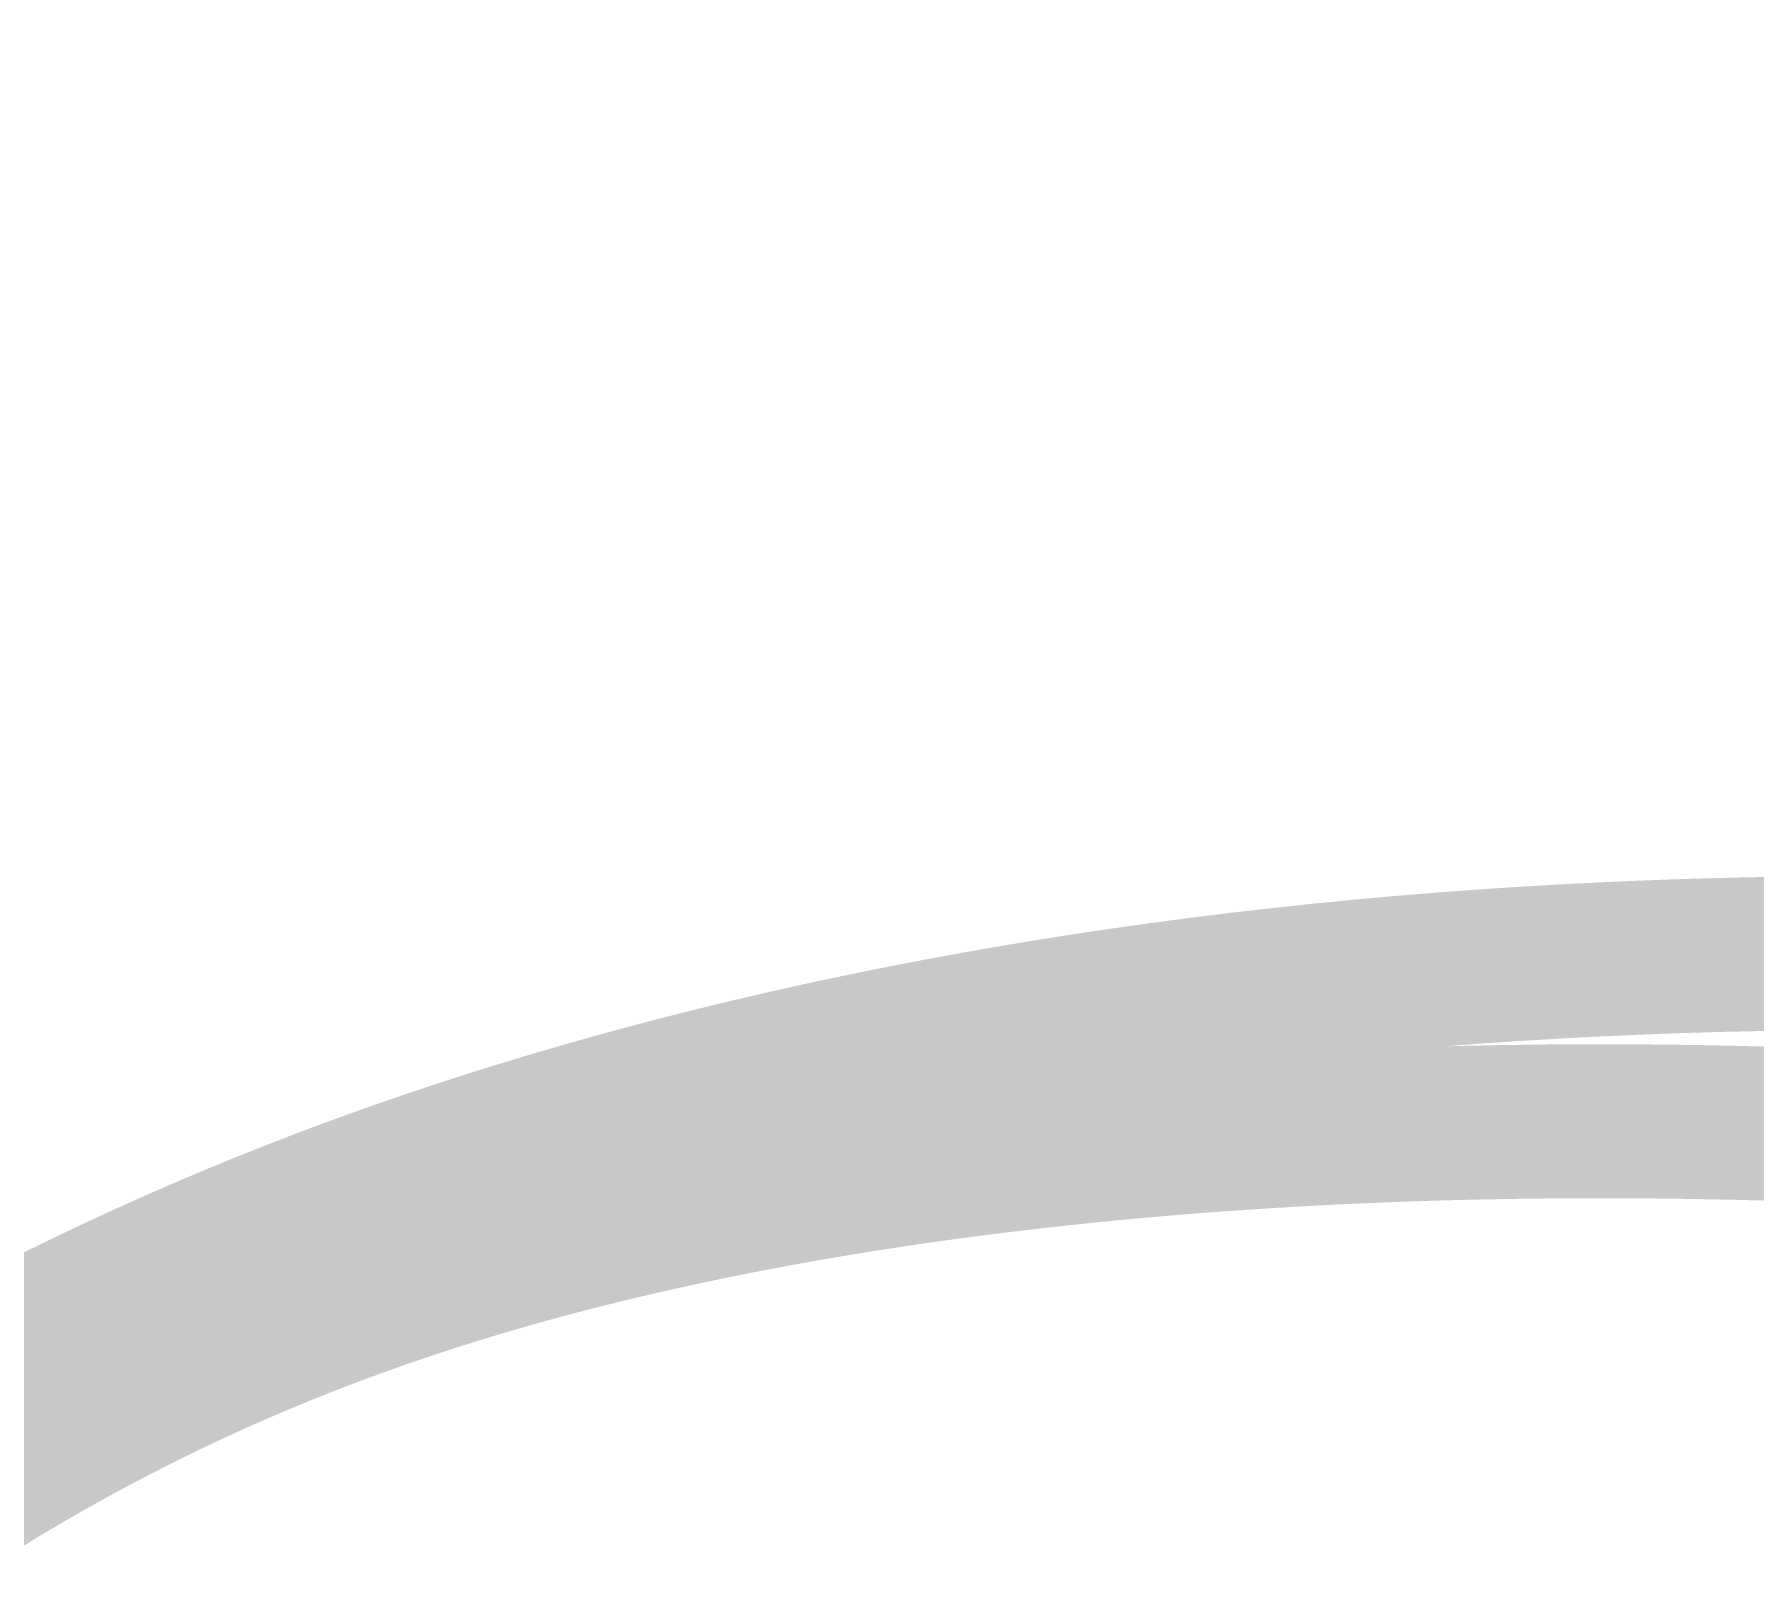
# Model space of a CAD drawing. Header units: inches. Extents: x 2832 to 8547, y -592 to 860.
# Drawn here: x 3588.488 to 3591.279, y 139.149 to 141.649 of the extents above; entities that cross this region are included whole.
import ezdxf
from ezdxf import colors
from ezdxf.entities.mleader import LeaderData, LeaderLine
from ezdxf.math import Vec2, Vec3

# ---------------------------------------------------------------- set-up
doc = ezdxf.new("R2010")
doc.units = ezdxf.units.IN
doc.header["$LTSCALE"] = 5
doc.header["$MEASUREMENT"] = 0
for name, color, linetype in [('BlueSolid', 5, 'Continuous'), ('DIM', 154, 'Continuous'), ('FORM', 5, 'Continuous'), ('NOTES', 5, 'Continuous')]:
    doc.layers.add(name, color=color, linetype=linetype)
doc.styles.add('Arial Narrow', font='ARIALN.TTF', dxfattribs={"height": 1.5})

# ---------------------------------------------------------------- blocks, each defined once
blk = doc.blocks.new('VBA_LIFTING_SLING_C')
at = {"layer": 'BlueSolid', "const_width": 0.25}
for points in [[(3.0489, -2.8227), (3.0637, -2.8147), (3.0786, -2.8066), (3.0936, -2.7986), (3.1086, -2.7907), (3.1237, -2.7828), (3.1389, -2.7749), (3.154, -2.767), (3.1693, -2.7592), (3.1846, -2.7514), (3.1999, -2.7437), (3.2154, -2.736), (3.2308, -2.7283), (3.2463, -2.7207), (3.2619, -2.7131), (3.2775, -2.7056), (3.2932, -2.6981), (3.3089, -2.6906), (3.3247, -2.6832), (3.3406, -2.6758), (3.3564, -2.6685), (3.3724, -2.6612), (3.3884, -2.654), (3.4044, -2.6468), (3.4205, -2.6396), (3.4367, -2.6325), (3.4528, -2.6255), (3.4691, -2.6184), (3.4854, -2.6115), (3.5017, -2.6046), (3.5181, -2.5977), (3.5346, -2.5909), (3.5511, -2.5841), (3.5676, -2.5774), (3.5842, -2.5708), (3.6008, -2.5642), (3.6175, -2.5576), (3.6342, -2.5511), (3.651, -2.5447), (3.6678, -2.5383), (3.6847, -2.5319), (3.7016, -2.5256), (3.7186, -2.5194), (3.7356, -2.5132), (3.7527, -2.5071), (3.7698, -2.501), (3.7869, -2.495), (3.8041, -2.489), (3.8213, -2.4831), (3.8386, -2.4772), (3.8559, -2.4714), (3.8733, -2.4656), (3.8907, -2.4599), (3.9082, -2.4542), (3.9257, -2.4486), (3.9432, -2.443), (3.9608, -2.4375), (3.9784, -2.4321), (3.9961, -2.4267), (4.0138, -2.4213), (4.0315, -2.416), (4.0493, -2.4107), (4.0671, -2.4055), (4.085, -2.4004), (4.1029, -2.3953), (4.1208, -2.3902), (4.1388, -2.3852), (4.1569, -2.3803), (4.1749, -2.3754), (4.193, -2.3705), (4.2112, -2.3657), (4.2293, -2.361), (4.2475, -2.3563), (4.2658, -2.3516), (4.2841, -2.347), (4.3024, -2.3425), (4.3208, -2.338), (4.3392, -2.3336), (4.3576, -2.3292), (4.3761, -2.3248), (4.3946, -2.3205), (4.4131, -2.3163), (4.4317, -2.3121), (4.4503, -2.3079), (4.469, -2.3038), (4.4876, -2.2998), (4.5063, -2.2958), (4.5251, -2.2919), (4.5439, -2.288), (4.5627, -2.2841), (4.5815, -2.2803), (4.6004, -2.2766), (4.6193, -2.2729), (4.6382, -2.2692), (4.6572, -2.2656), (4.6762, -2.2621), (4.6952, -2.2586), (4.7143, -2.2551), (4.7334, -2.2517), (4.7525, -2.2484), (4.7717, -2.245), (4.7908, -2.2418), (4.8101, -2.2386), (4.8293, -2.2354), (4.8486, -2.2323), (4.8678, -2.2293), (4.8872, -2.2262), (4.9065, -2.2233), (4.9259, -2.2204), (4.9453, -2.2175), (4.9647, -2.2147), (4.9842, -2.2119), (5.0037, -2.2092), (5.0232, -2.2065), (5.0427, -2.2039), (5.0623, -2.2013), (5.0819, -2.1988), (5.1015, -2.1963), (5.1211, -2.1939), (5.1408, -2.1915), (5.1605, -2.1891), (5.1802, -2.1869), (5.1999, -2.1846), (5.2196, -2.1824), (5.2394, -2.1803), (5.2592, -2.1782), (5.279, -2.1761), (5.2989, -2.1741), (5.3187, -2.1722), (5.3386, -2.1702), (5.3585, -2.1684), (5.3785, -2.1666), (5.3984, -2.1648), (5.4184, -2.1631), (5.4384, -2.1614), (5.4584, -2.1598), (5.4784, -2.1582), (5.4984, -2.1567), (5.5185, -2.1552), (5.5386, -2.1537), (5.5587, -2.1524), (5.5788, -2.151), (5.5989, -2.1497), (5.6191, -2.1485), (5.6393, -2.1473), (5.6594, -2.1461), (5.6796, -2.145), (5.6999, -2.1439), (5.7201, -2.1429), (5.7404, -2.1419), (5.7606, -2.141), (5.7809, -2.1401), (5.8012, -2.1393), (5.8215, -2.1385), (5.8418, -2.1377), (5.8622, -2.137), (5.8825, -2.1364), (5.9029, -2.1358), (5.9233, -2.1352), (5.9437, -2.1347), (5.9641, -2.1342), (5.9845, -2.1338), (6.0049, -2.1334), (6.0253, -2.1331), (6.0458, -2.1328), (6.0663, -2.1326), (6.0867, -2.1324), (6.1072, -2.1322)], [(6.1061, -2.4126), (6.1036, -2.4125), (6.1012, -2.4124), (6.0988, -2.4123), (6.0963, -2.4122), (6.0939, -2.4121), (6.0915, -2.412), (6.089, -2.412), (6.0866, -2.4119), (6.0842, -2.4118), (6.0817, -2.4117), (6.0793, -2.4116), (6.0769, -2.4115), (6.0744, -2.4114), (6.072, -2.4113), (6.0696, -2.4112), (6.0672, -2.4112), (6.0647, -2.4111), (6.0623, -2.411), (6.0599, -2.4109), (6.0574, -2.4108), (6.055, -2.4107), (6.0526, -2.4107), (6.0502, -2.4106), (6.0477, -2.4105), (6.0453, -2.4104), (6.0429, -2.4103), (6.0405, -2.4103), (6.038, -2.4102), (6.0356, -2.4101), (6.0332, -2.41), (6.0308, -2.41), (6.0283, -2.4099), (6.0259, -2.4098), (6.0235, -2.4097), (6.0211, -2.4097), (6.0186, -2.4096), (6.0162, -2.4095), (6.0138, -2.4094), (6.0114, -2.4094), (6.0089, -2.4093), (6.0065, -2.4092), (6.0041, -2.4092), (6.0017, -2.4091), (5.9993, -2.409), (5.9968, -2.4089), (5.9944, -2.4089), (5.992, -2.4088), (5.9896, -2.4087), (5.9872, -2.4087), (5.9847, -2.4086), (5.9823, -2.4086), (5.9799, -2.4085), (5.9775, -2.4084), (5.9751, -2.4084), (5.9726, -2.4083), (5.9702, -2.4082), (5.9678, -2.4082), (5.9654, -2.4081), (5.963, -2.4081), (5.9606, -2.408), (5.9582, -2.4079), (5.9557, -2.4079), (5.9533, -2.4078), (5.9509, -2.4078), (5.9485, -2.4077), (5.9461, -2.4077), (5.9437, -2.4076), (5.9413, -2.4076), (5.9388, -2.4075), (5.9364, -2.4074), (5.934, -2.4074), (5.9316, -2.4073), (5.9292, -2.4073), (5.9268, -2.4072), (5.9244, -2.4072), (5.922, -2.4071), (5.9195, -2.4071), (5.9171, -2.407), (5.9147, -2.407), (5.9123, -2.4069), (5.9099, -2.4069), (5.9075, -2.4069), (5.9051, -2.4068), (5.9027, -2.4068), (5.9003, -2.4067), (5.8979, -2.4067), (5.8955, -2.4066), (5.8931, -2.4066), (5.8906, -2.4066), (5.8882, -2.4065), (5.8858, -2.4065), (5.8834, -2.4064), (5.881, -2.4064), (5.8786, -2.4064), (5.8762, -2.4063), (5.8738, -2.4063), (5.8714, -2.4062), (5.869, -2.4062), (5.8666, -2.4062), (5.8642, -2.4061), (5.8618, -2.4061), (5.8594, -2.4061), (5.857, -2.406), (5.8546, -2.406), (5.8522, -2.406), (5.8498, -2.4059), (5.8474, -2.4059), (5.845, -2.4059), (5.8426, -2.4059), (5.8402, -2.4058), (5.8378, -2.4058), (5.8354, -2.4058), (5.833, -2.4057), (5.8306, -2.4057), (5.8282, -2.4057), (5.8258, -2.4057), (5.8234, -2.4056), (5.821, -2.4056), (5.8186, -2.4056), (5.8162, -2.4056), (5.8138, -2.4056), (5.8114, -2.4055), (5.809, -2.4055), (5.8066, -2.4055), (5.8043, -2.4055), (5.8019, -2.4055), (5.7995, -2.4054), (5.7971, -2.4054), (5.7947, -2.4054), (5.7923, -2.4054), (5.7899, -2.4054), (5.7875, -2.4054), (5.7851, -2.4053), (5.7827, -2.4053), (5.7803, -2.4053), (5.7779, -2.4053), (5.7756, -2.4053), (5.7732, -2.4053), (5.7708, -2.4053), (5.7684, -2.4053), (5.766, -2.4053), (5.7636, -2.4052), (5.7612, -2.4052), (5.7588, -2.4052), (5.7565, -2.4052), (5.7541, -2.4052), (5.7517, -2.4052), (5.7493, -2.4052), (5.7469, -2.4052), (5.7445, -2.4052), (5.7421, -2.4052), (5.7398, -2.4052), (5.7374, -2.4052), (5.735, -2.4052), (5.7326, -2.4052), (5.7302, -2.4052), (5.7278, -2.4052), (5.7255, -2.4052), (5.7231, -2.4052), (5.7207, -2.4052), (5.7183, -2.4052), (5.7159, -2.4052), (5.7136, -2.4052), (5.7112, -2.4052), (5.7088, -2.4052), (5.7064, -2.4052), (5.7041, -2.4052), (5.7017, -2.4052), (5.6993, -2.4052), (5.6969, -2.4052), (5.6945, -2.4052), (5.6922, -2.4053), (5.6898, -2.4053), (5.6874, -2.4053), (5.685, -2.4053), (5.6827, -2.4053), (5.6803, -2.4053), (5.6779, -2.4053), (5.6756, -2.4053), (5.6732, -2.4054), (5.6708, -2.4054), (5.6684, -2.4054), (5.6661, -2.4054), (5.6637, -2.4054), (5.6613, -2.4054), (5.659, -2.4055), (5.6566, -2.4055), (5.6542, -2.4055), (5.6518, -2.4055), (5.6495, -2.4055), (5.6471, -2.4055), (5.6447, -2.4056), (5.6424, -2.4056), (5.64, -2.4056), (5.6376, -2.4056), (5.6353, -2.4057), (5.6329, -2.4057), (5.6305, -2.4057), (5.6282, -2.4057), (5.6258, -2.4058), (5.6235, -2.4058), (5.6211, -2.4058), (5.6187, -2.4058), (5.6164, -2.4059), (5.614, -2.4059), (5.6116, -2.4059), (5.6093, -2.406), (5.6069, -2.406), (5.6046, -2.406), (5.6022, -2.4061), (5.5998, -2.4061), (5.5975, -2.4061), (5.5951, -2.4062), (5.5928, -2.4062), (5.5904, -2.4062), (5.588, -2.4063), (5.5857, -2.4063), (5.5833, -2.4063), (5.581, -2.4064), (5.5786, -2.4064), (5.5763, -2.4065), (5.5739, -2.4065), (5.5716, -2.4065), (5.5692, -2.4066), (5.5669, -2.4066), (5.5645, -2.4067), (5.5621, -2.4067), (5.5598, -2.4068), (5.5574, -2.4068), (5.5551, -2.4068), (5.5527, -2.4069), (5.5504, -2.4069), (5.548, -2.407), (5.5457, -2.407), (5.5433, -2.4071), (5.541, -2.4071), (5.5386, -2.4072), (5.5363, -2.4072), (5.5339, -2.4073), (5.5316, -2.4073), (5.5293, -2.4074), (5.5269, -2.4074), (5.5246, -2.4075), (5.5222, -2.4075), (5.5199, -2.4076), (5.5175, -2.4076), (5.5152, -2.4077), (5.5128, -2.4077), (5.5105, -2.4078), (5.5082, -2.4079), (5.5058, -2.4079), (5.5035, -2.408), (5.5011, -2.408), (5.4988, -2.4081), (5.4965, -2.4082), (5.4941, -2.4082), (5.4918, -2.4083), (5.4894, -2.4083), (5.4871, -2.4084), (5.4848, -2.4085), (5.4824, -2.4085), (5.4801, -2.4086), (5.4778, -2.4087), (5.4754, -2.4087), (5.4731, -2.4088), (5.4707, -2.4089), (5.4684, -2.4089), (5.4661, -2.409), (5.4637, -2.4091), (5.4614, -2.4091), (5.4591, -2.4092), (5.4567, -2.4093), (5.4544, -2.4093), (5.4521, -2.4094), (5.4498, -2.4095), (5.4474, -2.4096), (5.4451, -2.4096), (5.4428, -2.4097), (5.4404, -2.4098), (5.4381, -2.4099), (5.4358, -2.4099), (5.4335, -2.41), (5.4311, -2.4101), (5.4288, -2.4102), (5.4265, -2.4102), (5.4242, -2.4103), (5.4218, -2.4104), (5.4195, -2.4105), (5.4172, -2.4106), (5.4149, -2.4106), (5.4125, -2.4107), (5.4102, -2.4108), (5.4079, -2.4109), (5.4056, -2.411), (5.4032, -2.4111), (5.4009, -2.4111), (5.3986, -2.4112), (5.3963, -2.4113), (5.394, -2.4114), (5.3917, -2.4115), (5.3893, -2.4116), (5.387, -2.4117), (5.3847, -2.4118), (5.3824, -2.4118), (5.3801, -2.4119), (5.3778, -2.412), (5.3754, -2.4121), (5.3731, -2.4122), (5.3708, -2.4123), (5.3685, -2.4124), (5.3662, -2.4125), (5.3639, -2.4126), (5.3616, -2.4127), (5.3592, -2.4128), (5.3569, -2.4129), (5.3546, -2.413), (5.3523, -2.4131), (5.35, -2.4132), (5.3477, -2.4133), (5.3454, -2.4134), (5.3431, -2.4135), (5.3408, -2.4136), (5.3385, -2.4137), (5.3362, -2.4138), (5.3339, -2.4139), (5.3316, -2.414), (5.3292, -2.4141), (5.3269, -2.4142), (5.3246, -2.4143), (5.3223, -2.4144), (5.32, -2.4145), (5.3177, -2.4146), (5.3154, -2.4147), (5.3131, -2.4148), (5.3108, -2.4149), (5.3085, -2.415), (5.3062, -2.4152), (5.3039, -2.4153), (5.3016, -2.4154), (5.2993, -2.4155), (5.297, -2.4156), (5.2947, -2.4157), (5.2924, -2.4158), (5.2901, -2.4159), (5.2879, -2.4161), (5.2856, -2.4162), (5.2833, -2.4163), (5.281, -2.4164), (5.2787, -2.4165), (5.2764, -2.4166), (5.2741, -2.4168), (5.2718, -2.4169), (5.2695, -2.417), (5.2672, -2.4171), (5.2649, -2.4172), (5.2626, -2.4174), (5.2604, -2.4175), (5.2581, -2.4176), (5.2558, -2.4177), (5.2535, -2.4179), (5.2512, -2.418), (5.2489, -2.4181), (5.2466, -2.4182), (5.2443, -2.4184), (5.2421, -2.4185), (5.2398, -2.4186), (5.2375, -2.4187), (5.2352, -2.4189), (5.2329, -2.419), (5.2306, -2.4191), (5.2284, -2.4193), (5.2261, -2.4194), (5.2238, -2.4195), (5.2215, -2.4197), (5.2192, -2.4198), (5.217, -2.4199), (5.2147, -2.4201), (5.2124, -2.4202), (5.2101, -2.4203), (5.2079, -2.4205), (5.2056, -2.4206), (5.2033, -2.4207), (5.201, -2.4209), (5.1988, -2.421), (5.1965, -2.4212), (5.1942, -2.4213), (5.1919, -2.4214), (5.1897, -2.4216), (5.1874, -2.4217), (5.1851, -2.4219), (5.1829, -2.422), (5.1806, -2.4222), (5.1783, -2.4223), (5.1761, -2.4224), (5.1738, -2.4226), (5.1715, -2.4227), (5.1692, -2.4229), (5.167, -2.423), (5.1647, -2.4232), (5.1625, -2.4233), (5.1602, -2.4235), (5.1579, -2.4236), (5.1557, -2.4238), (5.1534, -2.4239), (5.1511, -2.4241), (5.1489, -2.4242), (5.1466, -2.4244), (5.1444, -2.4245), (5.1421, -2.4247), (5.1398, -2.4249), (5.1376, -2.425), (5.1353, -2.4252), (5.1331, -2.4253), (5.1308, -2.4255), (5.1285, -2.4256), (5.1263, -2.4258), (5.124, -2.426), (5.1218, -2.4261), (5.1195, -2.4263), (5.1173, -2.4264), (5.115, -2.4266), (5.1128, -2.4268), (5.1105, -2.4269), (5.1083, -2.4271), (5.106, -2.4272), (5.1038, -2.4274), (5.1015, -2.4276), (5.0993, -2.4277), (5.097, -2.4279), (5.0948, -2.4281), (5.0925, -2.4282), (5.0903, -2.4284), (5.088, -2.4286), (5.0858, -2.4288), (5.0835, -2.4289), (5.0813, -2.4291), (5.0791, -2.4293), (5.0768, -2.4294), (5.0746, -2.4296), (5.0723, -2.4298), (5.0701, -2.43), (5.0679, -2.4301), (5.0656, -2.4303), (5.0634, -2.4305), (5.0611, -2.4307), (5.0589, -2.4308), (5.0567, -2.431), (5.0544, -2.4312), (5.0522, -2.4314), (5.05, -2.4316), (5.0477, -2.4317), (5.0455, -2.4319), (5.0432, -2.4321), (5.041, -2.4323), (5.0388, -2.4325), (5.0366, -2.4326), (5.0343, -2.4328), (5.0321, -2.433), (5.0299, -2.4332), (5.0276, -2.4334), (5.0254, -2.4336), (5.0232, -2.4338), (5.0209, -2.4339), (5.0187, -2.4341), (5.0165, -2.4343), (5.0143, -2.4345), (5.012, -2.4347), (5.0098, -2.4349), (5.0076, -2.4351), (5.0054, -2.4353), (5.0031, -2.4355), (5.0009, -2.4357), (4.9987, -2.4358), (4.9965, -2.436), (4.9943, -2.4362), (4.992, -2.4364), (4.9898, -2.4366), (4.9876, -2.4368), (4.9854, -2.437), (4.9832, -2.4372), (4.981, -2.4374), (4.9787, -2.4376), (4.9765, -2.4378), (4.9743, -2.438), (4.9721, -2.4382), (4.9699, -2.4384), (4.9677, -2.4386), (4.9655, -2.4388), (4.9633, -2.439), (4.961, -2.4392), (4.9588, -2.4394), (4.9566, -2.4396), (4.9544, -2.4398), (4.9522, -2.4401), (4.95, -2.4403), (4.9478, -2.4405), (4.9456, -2.4407), (4.9434, -2.4409), (4.9412, -2.4411), (4.939, -2.4413), (4.9368, -2.4415), (4.9346, -2.4417), (4.9324, -2.4419), (4.9302, -2.4422), (4.928, -2.4424), (4.9258, -2.4426), (4.9236, -2.4428), (4.9214, -2.443), (4.9192, -2.4432), (4.917, -2.4434), (4.9148, -2.4437), (4.9126, -2.4439), (4.9104, -2.4441), (4.9082, -2.4443), (4.906, -2.4445), (4.9038, -2.4448), (4.9016, -2.445), (4.8994, -2.4452), (4.8972, -2.4454), (4.895, -2.4456), (4.8928, -2.4459), (4.8906, -2.4461), (4.8885, -2.4463), (4.8863, -2.4465), (4.8841, -2.4468), (4.8819, -2.447), (4.8797, -2.4472), (4.8775, -2.4474), (4.8753, -2.4477), (4.8732, -2.4479), (4.871, -2.4481), (4.8688, -2.4484), (4.8666, -2.4486), (4.8644, -2.4488), (4.8622, -2.4491), (4.8601, -2.4493), (4.8579, -2.4495), (4.8557, -2.4498), (4.8535, -2.45), (4.8513, -2.4502), (4.8492, -2.4505), (4.847, -2.4507), (4.8448, -2.4509), (4.8426, -2.4512), (4.8405, -2.4514), (4.8383, -2.4516), (4.8361, -2.4519), (4.834, -2.4521), (4.8318, -2.4524), (4.8296, -2.4526), (4.8274, -2.4528), (4.8253, -2.4531), (4.8231, -2.4533), (4.8209, -2.4536), (4.8188, -2.4538), (4.8166, -2.4541), (4.8144, -2.4543), (4.8123, -2.4546), (4.8101, -2.4548), (4.8079, -2.455), (4.8058, -2.4553), (4.8036, -2.4555), (4.8015, -2.4558), (4.7993, -2.456), (4.7971, -2.4563), (4.795, -2.4565), (4.7928, -2.4568), (4.7907, -2.457), (4.7885, -2.4573), (4.7863, -2.4576), (4.7842, -2.4578), (4.782, -2.4581), (4.7799, -2.4583), (4.7777, -2.4586), (4.7756, -2.4588), (4.7734, -2.4591), (4.7713, -2.4593), (4.7691, -2.4596), (4.767, -2.4599), (4.7648, -2.4601), (4.7627, -2.4604), (4.7605, -2.4606), (4.7584, -2.4609), (4.7562, -2.4612), (4.7541, -2.4614), (4.7519, -2.4617), (4.7498, -2.462), (4.7476, -2.4622), (4.7455, -2.4625), (4.7433, -2.4627), (4.7412, -2.463), (4.7391, -2.4633), (4.7369, -2.4635), (4.7348, -2.4638), (4.7326, -2.4641), (4.7305, -2.4644), (4.7284, -2.4646), (4.7262, -2.4649), (4.7241, -2.4652), (4.722, -2.4654), (4.7198, -2.4657), (4.7177, -2.466), (4.7156, -2.4663), (4.7134, -2.4665), (4.7113, -2.4668), (4.7092, -2.4671), (4.707, -2.4674), (4.7049, -2.4676), (4.7028, -2.4679), (4.7006, -2.4682), (4.6985, -2.4685), (4.6964, -2.4687), (4.6943, -2.469), (4.6921, -2.4693), (4.69, -2.4696), (4.6879, -2.4699), (4.6858, -2.4702), (4.6836, -2.4704), (4.6815, -2.4707), (4.6794, -2.471), (4.6773, -2.4713), (4.6752, -2.4716), (4.673, -2.4719), (4.6709, -2.4721), (4.6688, -2.4724), (4.6667, -2.4727), (4.6646, -2.473), (4.6625, -2.4733), (4.6603, -2.4736), (4.6582, -2.4739), (4.6561, -2.4742), (4.654, -2.4745), (4.6519, -2.4748), (4.6498, -2.475), (4.6477, -2.4753), (4.6456, -2.4756), (4.6435, -2.4759), (4.6413, -2.4762), (4.6392, -2.4765), (4.6371, -2.4768), (4.635, -2.4771), (4.6329, -2.4774), (4.6308, -2.4777), (4.6287, -2.478), (4.6266, -2.4783), (4.6245, -2.4786), (4.6224, -2.4789), (4.6203, -2.4792), (4.6182, -2.4795), (4.6161, -2.4798), (4.614, -2.4801), (4.6119, -2.4804), (4.6098, -2.4807), (4.6077, -2.481), (4.6056, -2.4813), (4.6035, -2.4816), (4.6014, -2.482), (4.5993, -2.4823), (4.5973, -2.4826), (4.5952, -2.4829), (4.5931, -2.4832), (4.591, -2.4835), (4.5889, -2.4838), (4.5868, -2.4841), (4.5847, -2.4844), (4.5826, -2.4847), (4.5805, -2.4851), (4.5785, -2.4854), (4.5764, -2.4857), (4.5743, -2.486), (4.5722, -2.4863), (4.5701, -2.4866), (4.5681, -2.4869), (4.566, -2.4873), (4.5639, -2.4876), (4.5618, -2.4879), (4.5597, -2.4882), (4.5577, -2.4885), (4.5556, -2.4889), (4.5535, -2.4892), (4.5514, -2.4895), (4.5494, -2.4898), (4.5473, -2.4902), (4.5452, -2.4905), (4.5431, -2.4908), (4.5411, -2.4911), (4.539, -2.4915), (4.5369, -2.4918), (4.5349, -2.4921), (4.5328, -2.4924), (4.5307, -2.4928), (4.5287, -2.4931), (4.5266, -2.4934), (4.5245, -2.4937), (4.5225, -2.4941), (4.5204, -2.4944), (4.5183, -2.4947), (4.5163, -2.4951), (4.5142, -2.4954), (4.5122, -2.4957), (4.5101, -2.4961), (4.508, -2.4964), (4.506, -2.4967), (4.5039, -2.4971), (4.5019, -2.4974), (4.4998, -2.4978), (4.4978, -2.4981), (4.4957, -2.4984), (4.4937, -2.4988), (4.4916, -2.4991), (4.4896, -2.4995), (4.4875, -2.4998), (4.4855, -2.5001), (4.4834, -2.5005), (4.4814, -2.5008), (4.4793, -2.5012), (4.4773, -2.5015), (4.4752, -2.5019), (4.4732, -2.5022), (4.4711, -2.5025), (4.4691, -2.5029), (4.467, -2.5032), (4.465, -2.5036), (4.463, -2.5039), (4.4609, -2.5043), (4.4589, -2.5046), (4.4568, -2.505), (4.4548, -2.5053), (4.4528, -2.5057), (4.4507, -2.506), (4.4487, -2.5064), (4.4467, -2.5067), (4.4446, -2.5071), (4.4426, -2.5075), (4.4406, -2.5078), (4.4385, -2.5082), (4.4365, -2.5085), (4.4345, -2.5089), (4.4325, -2.5092), (4.4304, -2.5096), (4.4284, -2.51), (4.4264, -2.5103), (4.4244, -2.5107), (4.4223, -2.511), (4.4203, -2.5114), (4.4183, -2.5118), (4.4163, -2.5121), (4.4142, -2.5125), (4.4122, -2.5128), (4.4102, -2.5132), (4.4082, -2.5136), (4.4062, -2.5139), (4.4041, -2.5143), (4.4021, -2.5147), (4.4001, -2.515), (4.3981, -2.5154), (4.3961, -2.5158), (4.3941, -2.5161), (4.3921, -2.5165), (4.3901, -2.5169), (4.388, -2.5173), (4.386, -2.5176), (4.384, -2.518), (4.382, -2.5184), (4.38, -2.5188), (4.378, -2.5191), (4.376, -2.5195), (4.374, -2.5199), (4.372, -2.5203), (4.37, -2.5206), (4.368, -2.521), (4.366, -2.5214), (4.364, -2.5218), (4.362, -2.5221), (4.36, -2.5225), (4.358, -2.5229), (4.356, -2.5233), (4.354, -2.5237), (4.352, -2.5241), (4.35, -2.5244), (4.348, -2.5248), (4.346, -2.5252), (4.344, -2.5256), (4.3421, -2.526), (4.3401, -2.5264), (4.3381, -2.5267), (4.3361, -2.5271), (4.3341, -2.5275), (4.3321, -2.5279), (4.3301, -2.5283), (4.3281, -2.5287), (4.3262, -2.5291), (4.3242, -2.5295), (4.3222, -2.5299), (4.3202, -2.5303), (4.3182, -2.5306), (4.3163, -2.531), (4.3143, -2.5314), (4.3123, -2.5318), (4.3103, -2.5322), (4.3084, -2.5326), (4.3064, -2.533), (4.3044, -2.5334), (4.3024, -2.5338), (4.3005, -2.5342), (4.2985, -2.5346), (4.2965, -2.535), (4.2945, -2.5354), (4.2926, -2.5358), (4.2906, -2.5362), (4.2886, -2.5366), (4.2867, -2.537), (4.2847, -2.5374), (4.2827, -2.5378), (4.2808, -2.5382), (4.2788, -2.5386), (4.2769, -2.539), (4.2749, -2.5395), (4.2729, -2.5399), (4.271, -2.5403), (4.269, -2.5407), (4.2671, -2.5411), (4.2651, -2.5415), (4.2632, -2.5419), (4.2612, -2.5423), (4.2592, -2.5427), (4.2573, -2.5431), (4.2553, -2.5436), (4.2534, -2.544), (4.2514, -2.5444), (4.2495, -2.5448), (4.2475, -2.5452), (4.2456, -2.5456), (4.2437, -2.546), (4.2417, -2.5465), (4.2398, -2.5469), (4.2378, -2.5473), (4.2359, -2.5477), (4.2339, -2.5481), (4.232, -2.5486), (4.2301, -2.549), (4.2281, -2.5494), (4.2262, -2.5498), (4.2242, -2.5502), (4.2223, -2.5507), (4.2204, -2.5511), (4.2184, -2.5515), (4.2165, -2.5519), (4.2146, -2.5524), (4.2126, -2.5528), (4.2107, -2.5532), (4.2088, -2.5537), (4.2068, -2.5541), (4.2049, -2.5545), (4.203, -2.5549), (4.2011, -2.5554), (4.1991, -2.5558), (4.1972, -2.5562), (4.1953, -2.5567), (4.1934, -2.5571), (4.1914, -2.5575), (4.1895, -2.558), (4.1876, -2.5584), (4.1857, -2.5588), (4.1838, -2.5593), (4.1818, -2.5597), (4.1799, -2.5601), (4.178, -2.5606), (4.1761, -2.561), (4.1742, -2.5615), (4.1723, -2.5619), (4.1704, -2.5623), (4.1684, -2.5628), (4.1665, -2.5632), (4.1646, -2.5637), (4.1627, -2.5641), (4.1608, -2.5645), (4.1589, -2.565), (4.157, -2.5654), (4.1551, -2.5659), (4.1532, -2.5663), (4.1513, -2.5668), (4.1494, -2.5672), (4.1475, -2.5677), (4.1456, -2.5681), (4.1437, -2.5686), (4.1418, -2.569), (4.1399, -2.5695), (4.138, -2.5699), (4.1361, -2.5704), (4.1342, -2.5708), (4.1323, -2.5713), (4.1304, -2.5717), (4.1285, -2.5722), (4.1266, -2.5726), (4.1248, -2.5731), (4.1229, -2.5735), (4.121, -2.574), (4.1191, -2.5745), (4.1172, -2.5749), (4.1153, -2.5754), (4.1134, -2.5758), (4.1116, -2.5763), (4.1097, -2.5768), (4.1078, -2.5772), (4.1059, -2.5777), (4.104, -2.5781), (4.1022, -2.5786), (4.1003, -2.5791), (4.0984, -2.5795), (4.0965, -2.58), (4.0947, -2.5805), (4.0928, -2.5809), (4.0909, -2.5814), (4.089, -2.5819), (4.0872, -2.5823), (4.0853, -2.5828), (4.0834, -2.5833), (4.0816, -2.5837), (4.0797, -2.5842), (4.0778, -2.5847), (4.076, -2.5851), (4.0741, -2.5856), (4.0722, -2.5861), (4.0704, -2.5866), (4.0685, -2.587), (4.0667, -2.5875), (4.0648, -2.588), (4.0629, -2.5885), (4.0611, -2.5889), (4.0592, -2.5894), (4.0574, -2.5899), (4.0555, -2.5904), (4.0537, -2.5908), (4.0518, -2.5913), (4.05, -2.5918), (4.0481, -2.5923), (4.0463, -2.5928), (4.0444, -2.5933), (4.0426, -2.5937), (4.0407, -2.5942), (4.0389, -2.5947), (4.037, -2.5952), (4.0352, -2.5957), (4.0333, -2.5962), (4.0315, -2.5966), (4.0297, -2.5971), (4.0278, -2.5976), (4.026, -2.5981), (4.0242, -2.5986), (4.0223, -2.5991), (4.0205, -2.5996), (4.0186, -2.6001), (4.0168, -2.6006), (4.015, -2.601), (4.0132, -2.6015), (4.0113, -2.602), (4.0095, -2.6025), (4.0077, -2.603), (4.0058, -2.6035), (4.004, -2.604), (4.0022, -2.6045), (4.0004, -2.605), (3.9985, -2.6055), (3.9967, -2.606), (3.9949, -2.6065), (3.9931, -2.607), (3.9913, -2.6075), (3.9894, -2.608), (3.9876, -2.6085), (3.9858, -2.609), (3.984, -2.6095), (3.9822, -2.61), (3.9804, -2.6105), (3.9785, -2.611), (3.9767, -2.6115), (3.9749, -2.612), (3.9731, -2.6125), (3.9713, -2.613), (3.9695, -2.6135), (3.9677, -2.6141), (3.9659, -2.6146), (3.9641, -2.6151), (3.9623, -2.6156), (3.9605, -2.6161), (3.9587, -2.6166), (3.9569, -2.6171), (3.9551, -2.6176), (3.9533, -2.6181), (3.9515, -2.6187), (3.9497, -2.6192), (3.9479, -2.6197), (3.9461, -2.6202), (3.9443, -2.6207), (3.9425, -2.6212), (3.9407, -2.6218), (3.9389, -2.6223), (3.9371, -2.6228), (3.9353, -2.6233), (3.9336, -2.6238), (3.9318, -2.6244), (3.93, -2.6249), (3.9282, -2.6254), (3.9264, -2.6259), (3.9246, -2.6264), (3.9229, -2.627), (3.9211, -2.6275), (3.9193, -2.628), (3.9175, -2.6285), (3.9157, -2.6291), (3.914, -2.6296), (3.9122, -2.6301), (3.9104, -2.6306), (3.9086, -2.6312), (3.9069, -2.6317), (3.9051, -2.6322), (3.9033, -2.6328), (3.9016, -2.6333), (3.8998, -2.6338), (3.898, -2.6344), (3.8963, -2.6349), (3.8945, -2.6354), (3.8927, -2.636), (3.891, -2.6365), (3.8892, -2.637), (3.8875, -2.6376), (3.8857, -2.6381), (3.8839, -2.6386), (3.8822, -2.6392), (3.8804, -2.6397), (3.8787, -2.6403), (3.8769, -2.6408), (3.8752, -2.6413), (3.8734, -2.6419), (3.8717, -2.6424), (3.8699, -2.643), (3.8682, -2.6435), (3.8664, -2.6441), (3.8647, -2.6446), (3.8629, -2.6451), (3.8612, -2.6457), (3.8594, -2.6462), (3.8577, -2.6468), (3.8559, -2.6473), (3.8542, -2.6479), (3.8525, -2.6484), (3.8507, -2.649), (3.849, -2.6495), (3.8472, -2.6501), (3.8455, -2.6506), (3.8438, -2.6512), (3.842, -2.6517), (3.8403, -2.6523), (3.8386, -2.6528), (3.8368, -2.6534), (3.8351, -2.6539), (3.8334, -2.6545), (3.8317, -2.6551), (3.8299, -2.6556), (3.8282, -2.6562), (3.8265, -2.6567), (3.8248, -2.6573), (3.823, -2.6578), (3.8213, -2.6584), (3.8196, -2.659), (3.8179, -2.6595), (3.8162, -2.6601), (3.8144, -2.6607), (3.8127, -2.6612), (3.811, -2.6618), (3.8093, -2.6623), (3.8076, -2.6629), (3.8059, -2.6635), (3.8042, -2.664), (3.8024, -2.6646), (3.8007, -2.6652), (3.799, -2.6657), (3.7973, -2.6663), (3.7956, -2.6669), (3.7939, -2.6674), (3.7922, -2.668), (3.7905, -2.6686), (3.7888, -2.6692), (3.7871, -2.6697), (3.7854, -2.6703), (3.7837, -2.6709), (3.782, -2.6715), (3.7803, -2.672), (3.7786, -2.6726), (3.7769, -2.6732), (3.7752, -2.6738), (3.7735, -2.6743), (3.7718, -2.6749), (3.7701, -2.6755), (3.7684, -2.6761), (3.7667, -2.6767), (3.765, -2.6772), (3.7634, -2.6778), (3.7617, -2.6784), (3.76, -2.679), (3.7583, -2.6796), (3.7566, -2.6801), (3.7549, -2.6807), (3.7532, -2.6813), (3.7516, -2.6819), (3.7499, -2.6825), (3.7482, -2.6831), (3.7465, -2.6837), (3.7448, -2.6842), (3.7432, -2.6848), (3.7415, -2.6854), (3.7398, -2.686), (3.7381, -2.6866), (3.7365, -2.6872), (3.7348, -2.6878), (3.7331, -2.6884), (3.7315, -2.689), (3.7298, -2.6896), (3.7281, -2.6902), (3.7265, -2.6908), (3.7248, -2.6913), (3.7231, -2.6919), (3.7215, -2.6925), (3.7198, -2.6931), (3.7181, -2.6937), (3.7165, -2.6943), (3.7148, -2.6949), (3.7131, -2.6955), (3.7115, -2.6961), (3.7098, -2.6967), (3.7082, -2.6973), (3.7065, -2.6979), (3.7049, -2.6985), (3.7032, -2.6991), (3.7015, -2.6997), (3.6999, -2.7004), (3.6982, -2.701), (3.6966, -2.7016), (3.6949, -2.7022), (3.6933, -2.7028), (3.6916, -2.7034), (3.69, -2.704), (3.6884, -2.7046), (3.6867, -2.7052), (3.6851, -2.7058), (3.6834, -2.7064), (3.6818, -2.707), (3.6801, -2.7077), (3.6785, -2.7083), (3.6768, -2.7089), (3.6752, -2.7095), (3.6736, -2.7101), (3.6719, -2.7107), (3.6703, -2.7113), (3.6687, -2.712), (3.667, -2.7126), (3.6654, -2.7132), (3.6638, -2.7138), (3.6621, -2.7144), (3.6605, -2.7151), (3.6589, -2.7157), (3.6572, -2.7163), (3.6556, -2.7169), (3.654, -2.7175), (3.6524, -2.7182), (3.6507, -2.7188), (3.6491, -2.7194), (3.6475, -2.72), (3.6459, -2.7207), (3.6442, -2.7213), (3.6426, -2.7219), (3.641, -2.7225), (3.6394, -2.7232), (3.6378, -2.7238), (3.6361, -2.7244), (3.6345, -2.725), (3.6329, -2.7257), (3.6313, -2.7263), (3.6297, -2.7269), (3.6281, -2.7276), (3.6264, -2.7282), (3.6248, -2.7288), (3.6232, -2.7295), (3.6216, -2.7301), (3.62, -2.7307), (3.6184, -2.7314), (3.6168, -2.732), (3.6152, -2.7327), (3.6136, -2.7333), (3.612, -2.7339), (3.6104, -2.7346), (3.6088, -2.7352), (3.6072, -2.7358), (3.6056, -2.7365), (3.604, -2.7371), (3.6024, -2.7378), (3.6008, -2.7384), (3.5992, -2.7391), (3.5976, -2.7397), (3.596, -2.7403), (3.5944, -2.741), (3.5928, -2.7416), (3.5912, -2.7423), (3.5896, -2.7429), (3.588, -2.7436), (3.5864, -2.7442), (3.5848, -2.7449), (3.5832, -2.7455), (3.5816, -2.7462), (3.58, -2.7468), (3.5784, -2.7475), (3.5769, -2.7481), (3.5753, -2.7488), (3.5737, -2.7494), (3.5721, -2.7501), (3.5705, -2.7507), (3.5689, -2.7514), (3.5674, -2.752), (3.5658, -2.7527), (3.5642, -2.7534), (3.5626, -2.754), (3.561, -2.7547), (3.5595, -2.7553), (3.5579, -2.756), (3.5563, -2.7567), (3.5547, -2.7573), (3.5532, -2.758), (3.5516, -2.7586), (3.55, -2.7593), (3.5484, -2.76), (3.5469, -2.7606), (3.5453, -2.7613), (3.5437, -2.762), (3.5422, -2.7626), (3.5406, -2.7633), (3.539, -2.764), (3.5375, -2.7646), (3.5359, -2.7653), (3.5343, -2.766), (3.5328, -2.7666), (3.5312, -2.7673), (3.5296, -2.768), (3.5281, -2.7686), (3.5265, -2.7693), (3.525, -2.77), (3.5234, -2.7707), (3.5218, -2.7713), (3.5203, -2.772), (3.5187, -2.7727), (3.5172, -2.7733), (3.5156, -2.774), (3.5141, -2.7747), (3.5125, -2.7754), (3.511, -2.7761), (3.5094, -2.7767), (3.5079, -2.7774), (3.5063, -2.7781), (3.5047, -2.7788), (3.5032, -2.7795), (3.5017, -2.7801), (3.5001, -2.7808), (3.4986, -2.7815), (3.497, -2.7822), (3.4955, -2.7829), (3.4939, -2.7836), (3.4924, -2.7842), (3.4908, -2.7849), (3.4893, -2.7856), (3.4878, -2.7863), (3.4862, -2.787), (3.4847, -2.7877), (3.4831, -2.7884), (3.4816, -2.789), (3.4801, -2.7897), (3.4785, -2.7904), (3.477, -2.7911), (3.4754, -2.7918), (3.4739, -2.7925), (3.4724, -2.7932), (3.4708, -2.7939), (3.4693, -2.7946), (3.4678, -2.7953), (3.4663, -2.796), (3.4647, -2.7967), (3.4632, -2.7974), (3.4617, -2.7981), (3.4601, -2.7988), (3.4586, -2.7995), (3.4571, -2.8002), (3.4556, -2.8009), (3.454, -2.8016), (3.4525, -2.8023), (3.451, -2.803), (3.4495, -2.8037), (3.4479, -2.8044), (3.4464, -2.8051), (3.4449, -2.8058), (3.4434, -2.8065), (3.4419, -2.8072), (3.4403, -2.8079), (3.4388, -2.8086), (3.4373, -2.8093), (3.4358, -2.81), (3.4343, -2.8107), (3.4328, -2.8114), (3.4312, -2.8121), (3.4297, -2.8129), (3.4282, -2.8136), (3.4267, -2.8143), (3.4252, -2.815), (3.4237, -2.8157), (3.4222, -2.8164), (3.4207, -2.8171), (3.4192, -2.8178), (3.4177, -2.8186), (3.4161, -2.8193), (3.4146, -2.82), (3.4131, -2.8207), (3.4116, -2.8214), (3.4101, -2.8221), (3.4086, -2.8229), (3.4071, -2.8236), (3.4056, -2.8243), (3.4041, -2.825), (3.4026, -2.8257), (3.4011, -2.8265), (3.3996, -2.8272), (3.3981, -2.8279), (3.3966, -2.8286), (3.3951, -2.8294), (3.3936, -2.8301), (3.3921, -2.8308), (3.3906, -2.8315), (3.3891, -2.8323), (3.3877, -2.833), (3.3862, -2.8337), (3.3847, -2.8345), (3.3832, -2.8352), (3.3817, -2.8359), (3.3802, -2.8366), (3.3787, -2.8374), (3.3772, -2.8381), (3.3757, -2.8388), (3.3742, -2.8396), (3.3728, -2.8403), (3.3713, -2.841), (3.3698, -2.8418), (3.3683, -2.8425), (3.3668, -2.8432), (3.3653, -2.844), (3.3639, -2.8447), (3.3624, -2.8455), (3.3609, -2.8462), (3.3594, -2.8469), (3.3579, -2.8477), (3.3564, -2.8484), (3.355, -2.8492), (3.3535, -2.8499), (3.352, -2.8506), (3.3505, -2.8514), (3.3491, -2.8521), (3.3476, -2.8529), (3.3461, -2.8536), (3.3446, -2.8544), (3.3432, -2.8551), (3.3417, -2.8559), (3.3402, -2.8566), (3.3387, -2.8574), (3.3373, -2.8581), (3.3358, -2.8589), (3.3343, -2.8596), (3.3329, -2.8604), (3.3314, -2.8611), (3.3299, -2.8619), (3.3285, -2.8626), (3.327, -2.8634), (3.3255, -2.8641), (3.3241, -2.8649), (3.3226, -2.8656), (3.3211, -2.8664), (3.3197, -2.8671), (3.3182, -2.8679), (3.3168, -2.8686), (3.3153, -2.8694), (3.3138, -2.8702), (3.3124, -2.8709), (3.3109, -2.8717), (3.3095, -2.8724), (3.308, -2.8732), (3.3065, -2.874), (3.3051, -2.8747), (3.3036, -2.8755), (3.3022, -2.8763), (3.3007, -2.877), (3.2993, -2.8778), (3.2978, -2.8785), (3.2964, -2.8793), (3.2949, -2.8801), (3.2935, -2.8808), (3.292, -2.8816), (3.2906, -2.8824), (3.2891, -2.8831), (3.2877, -2.8839), (3.2862, -2.8847), (3.2848, -2.8855), (3.2833, -2.8862), (3.2819, -2.887), (3.2804, -2.8878), (3.279, -2.8885), (3.2775, -2.8893), (3.2761, -2.8901), (3.2746, -2.8909), (3.2732, -2.8916), (3.2718, -2.8924), (3.2703, -2.8932), (3.2689, -2.894), (3.2674, -2.8948), (3.266, -2.8955), (3.2645, -2.8963), (3.2631, -2.8971), (3.2617, -2.8979), (3.2602, -2.8987), (3.2588, -2.8994), (3.2574, -2.9002), (3.2559, -2.901), (3.2545, -2.9018), (3.2531, -2.9026), (3.2516, -2.9033), (3.2502, -2.9041), (3.2487, -2.9049), (3.2473, -2.9057), (3.2459, -2.9065), (3.2445, -2.9073), (3.243, -2.9081), (3.2416, -2.9089), (3.2402, -2.9096), (3.2387, -2.9104), (3.2373, -2.9112), (3.2359, -2.912), (3.2344, -2.9128), (3.233, -2.9136), (3.2316, -2.9144), (3.2302, -2.9152), (3.2287, -2.916), (3.2273, -2.9168), (3.2259, -2.9176), (3.2245, -2.9184), (3.223, -2.9192), (3.2216, -2.92), (3.2202, -2.9208), (3.2188, -2.9216), (3.2174, -2.9224), (3.2159, -2.9232), (3.2145, -2.924), (3.2131, -2.9248), (3.2117, -2.9256), (3.2103, -2.9264), (3.2089, -2.9272), (3.2074, -2.928), (3.206, -2.9288), (3.2046, -2.9296), (3.2032, -2.9304), (3.2018, -2.9312), (3.2004, -2.932), (3.1989, -2.9328), (3.1975, -2.9336), (3.1961, -2.9344), (3.1947, -2.9352), (3.1933, -2.936), (3.1919, -2.9369), (3.1905, -2.9377), (3.1891, -2.9385), (3.1877, -2.9393), (3.1862, -2.9401), (3.1848, -2.9409), (3.1834, -2.9417), (3.182, -2.9425), (3.1806, -2.9434), (3.1792, -2.9442), (3.1778, -2.945), (3.1764, -2.9458), (3.175, -2.9466), (3.1736, -2.9474), (3.1722, -2.9483), (3.1708, -2.9491), (3.1694, -2.9499), (3.168, -2.9507), (3.1666, -2.9515), (3.1652, -2.9524), (3.1638, -2.9532), (3.1624, -2.954), (3.161, -2.9548), (3.1596, -2.9557), (3.1582, -2.9565), (3.1568, -2.9573), (3.1554, -2.9581), (3.154, -2.959), (3.1526, -2.9598), (3.1512, -2.9606), (3.1498, -2.9615), (3.1484, -2.9623), (3.147, -2.9631), (3.1456, -2.9639), (3.1442, -2.9648), (3.1428, -2.9656), (3.1414, -2.9664), (3.14, -2.9673), (3.1387, -2.9681), (3.1373, -2.9689), (3.1359, -2.9698), (3.1345, -2.9706), (3.1331, -2.9714), (3.1317, -2.9723), (3.1303, -2.9731), (3.1289, -2.974), (3.1275, -2.9748), (3.1262, -2.9756), (3.1248, -2.9765), (3.1234, -2.9773), (3.122, -2.9782), (3.1206, -2.979), (3.1192, -2.9798), (3.1178, -2.9807), (3.1165, -2.9815), (3.1151, -2.9824), (3.1137, -2.9832), (3.1123, -2.9841), (3.1109, -2.9849), (3.1095, -2.9857), (3.1082, -2.9866), (3.1068, -2.9874), (3.1054, -2.9883), (3.104, -2.9891), (3.1026, -2.99), (3.1013, -2.9908), (3.0999, -2.9917), (3.0985, -2.9925), (3.0971, -2.9934), (3.0958, -2.9942), (3.0944, -2.9951), (3.093, -2.996), (3.0916, -2.9968), (3.0903, -2.9977), (3.0889, -2.9985), (3.0875, -2.9994), (3.0861, -3.0002), (3.0848, -3.0011), (3.0834, -3.0019), (3.082, -3.0028), (3.0806, -3.0037), (3.0793, -3.0045), (3.0779, -3.0054), (3.0765, -3.0062), (3.0752, -3.0071), (3.0738, -3.008), (3.0724, -3.0088), (3.0711, -3.0097), (3.0697, -3.0106), (3.0683, -3.0114), (3.067, -3.0123), (3.0656, -3.0132), (3.0642, -3.014), (3.0629, -3.0149)]]:
    blk.add_lwpolyline(points, dxfattribs=at)
blk = doc.blocks.new('VBA_PLAN_NOTES2')
at = {"layer": 'NOTES'}
ml = blk.add_multileader_mtext('Standard', dxfattribs=at)
ml.set_content('OPERATOR ANGLE (TURNED UP)', color=5, style='Arial Narrow')
ml.set_leader_properties(color=4)
ml.build(insert=Vec2(0, 0))
ml.multileader.update_dxf_attribs({"text_left_attachment_type": 2, "text_right_attachment_type": 2, "dogleg_length": 0.0625, "arrow_head_size": 1.5, "scale": 12})
ctx = ml.context
ctx.base_point, ctx.scale, ctx.char_height, ctx.arrow_head_size, ctx.landing_gap_size, ctx.plane_origin = Vec3(-2.6603, 71.3975, 0.0632), 12, 1.5, 1.5, 0.75, Vec3(3.6754, 54.3498, 0.0632)
ctx.left_attachment, ctx.right_attachment = 2, 2
notes = []
notes.append((ctx, [(0, (1, 1, 0), (-3.4103, 71.3975, 0.0632), (1, 0), 0.75, [(0, [(-8.8724, 77.2441, 0.0632)], 0, [])])]))
ctx.mtext.insert, ctx.mtext.width, ctx.mtext.flow_direction = Vec3(-1.9103, 73.6441, 0.0632), 18.563302, 5
for ctx, leaders in notes:
    for number, flags, end, landing, length, lines in leaders:
        leader = LeaderData()
        leader.index, (leader.has_last_leader_line, leader.has_dogleg_vector, leader.attachment_direction) = number, flags
        leader.last_leader_point, leader.dogleg_vector, leader.dogleg_length = Vec3(end), Vec3(landing), length
        for number, points, colour, breaks in lines:
            line = LeaderLine()
            line.index, line.vertices, line.color, line.breaks = number, Vec3.list(points), colors.encode_raw_color(colour), breaks
            leader.lines.append(line)
        ctx.leaders.append(leader)

msp = doc.modelspace()

# ---------------------------------------------------------------- block references
at = {"layer": 'DIM'}
msp.add_blockref('VBA_LIFTING_SLING_C', (3585.29905, 142.28859), dxfattribs=at)
at = {"layer": 'FORM'}
msp.add_blockref('VBA_PLAN_NOTES2', (3503.4051, 68.70547), dxfattribs=at)

doc.saveas('drawing.dxf')
